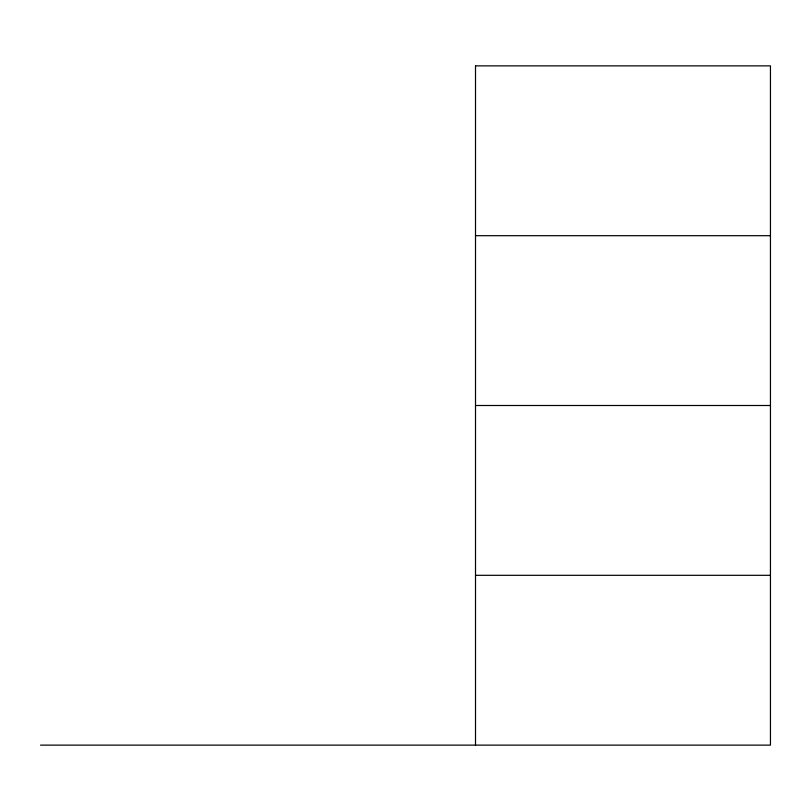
<?xml version="1.0" encoding="UTF-8"?>
<svg xmlns="http://www.w3.org/2000/svg" width="811" height="811" viewBox="0 0 811 811"><rect width="100%" height="100%" fill="white"/><g stroke="black" fill="none" stroke-linecap="round" stroke-linejoin="round"><path stroke-width="1.22" d="M475.51 65.873L770.45 65.873L770.45 745.127L40.55 745.127M475.51 235.687L770.45 235.687M475.51 405.5L770.44 405.5M475.51 575.313L770.44 575.313M475.51 65.873L475.51 745.127"/></g></svg>
